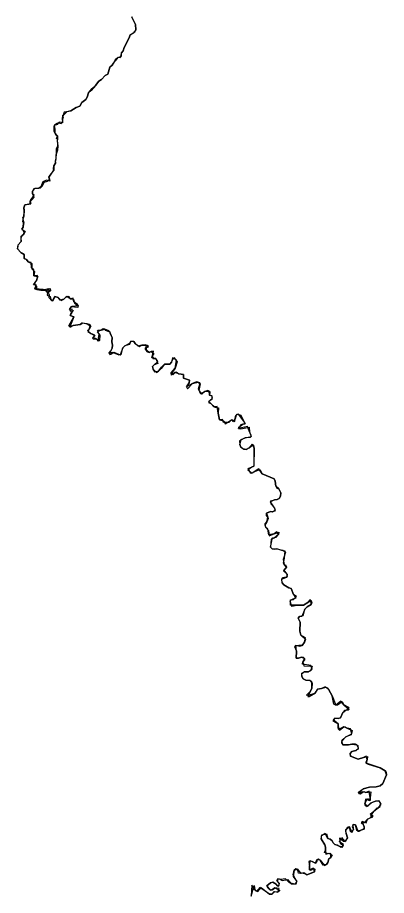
# Model space of a CAD drawing. Extents: x -74 to -34.8, y -33.8 to 5.3.
# Drawn here: x -47.46 to -47.126, y -17.091 to -16.296 of the extents above; entities that cross this region are included whole.
import ezdxf

# ---------------------------------------------------------------- set-up
doc = ezdxf.new("R2010")
doc.units = 0
doc.header["$LTSCALE"] = 2
doc.layers.add('UFEBRASIL', color=7, linetype='Continuous')

msp = doc.modelspace()

# ---------------------------------------------------------------- linework, layer by layer
at = {"layer": 'UFEBRASIL'}
for points in [[(-47.24851, -17.09168), (-47.24587, -17.08208), (-47.24505, -17.08577), (-47.24246, -17.08752), (-47.23955, -17.08369), (-47.23182, -17.08971), (-47.22973, -17.08965), (-47.2269, -17.08735), (-47.22439, -17.08798), (-47.22301, -17.08472), (-47.22715, -17.084), (-47.23075, -17.08636), (-47.23304, -17.08439), (-47.23418, -17.08235), (-47.23085, -17.07963), (-47.22888, -17.07903), (-47.22596, -17.08067), (-47.22379, -17.08254), (-47.22299, -17.08173), (-47.22307, -17.07972), (-47.22517, -17.07752), (-47.22379, -17.07569), (-47.22048, -17.07753), (-47.21566, -17.07658), (-47.2123, -17.08039), (-47.20768, -17.08036), (-47.20723, -17.07838), (-47.21037, -17.07241), (-47.20937, -17.06818), (-47.20655, -17.067), (-47.20587, -17.06819), (-47.20362, -17.07093), (-47.20279, -17.07039), (-47.20029, -17.07114), (-47.19809, -17.07226), (-47.19104, -17.06963), (-47.19162, -17.06646), (-47.19304, -17.06643), (-47.19565, -17.06767), (-47.19549, -17.06481), (-47.19545, -17.06323), (-47.19513, -17.05946), (-47.1935, -17.05981), (-47.19029, -17.0617), (-47.18896, -17.0588), (-47.18743, -17.05769), (-47.18586, -17.05901), (-47.1821, -17.06395), (-47.18037, -17.06281), (-47.17912, -17.06121), (-47.17818, -17.05786), (-47.17615, -17.05662), (-47.17627, -17.05301), (-47.1786, -17.05329), (-47.18201, -17.05191), (-47.18123, -17.04979), (-47.18107, -17.04716), (-47.18168, -17.04517), (-47.1852, -17.03958), (-47.18445, -17.03596), (-47.18031, -17.03507), (-47.17904, -17.0395), (-47.1769, -17.04007), (-47.17502, -17.04137), (-47.17417, -17.04331), (-47.17268, -17.04484), (-47.17045, -17.04538), (-47.16588, -17.04732), (-47.16487, -17.04482), (-47.16835, -17.04249), (-47.16671, -17.0385), (-47.16371, -17.04219), (-47.16268, -17.04155), (-47.16112, -17.03868), (-47.16235, -17.03469), (-47.16286, -17.03112), (-47.15966, -17.02873), (-47.15866, -17.03032), (-47.15718, -17.03382), (-47.15569, -17.03122), (-47.156, -17.02664), (-47.15407, -17.02698), (-47.15349, -17.02835), (-47.15182, -17.03276), (-47.15051, -17.03277), (-47.14606, -17.03041), (-47.14585, -17.02923), (-47.14712, -17.02644), (-47.14799, -17.02355), (-47.14439, -17.02519), (-47.14307, -17.02188), (-47.13801, -17.01904), (-47.14068, -17.01734), (-47.13726, -17.01465), (-47.13329, -17.01158), (-47.13176, -17.01043), (-47.13126, -17.00709), (-47.13279, -17.00533), (-47.13597, -17.00557), (-47.14031, -17.00729), (-47.14374, -17.01028), (-47.14477, -17.00972), (-47.14548, -17.0076), (-47.14309, -17.00308), (-47.14029, -17.00471), (-47.14165, -16.9964), (-47.14449, -16.99778), (-47.14757, -16.99696), (-47.15093, -16.99861), (-47.15112, -16.99735), (-47.14691, -16.99432), (-47.14137, -16.9928), (-47.1351, -16.99244), (-47.13154, -16.99155), (-47.12909, -16.98942), (-47.12593, -16.98177), (-47.12703, -16.9782), (-47.12857, -16.97707), (-47.13173, -16.97547), (-47.14415, -16.97107), (-47.1443, -16.97007), (-47.14342, -16.96766), (-47.14437, -16.96462), (-47.1467, -16.96588), (-47.15165, -16.9675), (-47.15835, -16.9647), (-47.15893, -16.96239), (-47.15717, -16.96056), (-47.15354, -16.9596), (-47.15123, -16.9575), (-47.15287, -16.95439), (-47.15388, -16.954), (-47.15715, -16.95398), (-47.16037, -16.95459), (-47.16537, -16.95449), (-47.16638, -16.95132), (-47.16532, -16.94973), (-47.16284, -16.94722), (-47.15726, -16.94459), (-47.15835, -16.94002), (-47.16162, -16.93948), (-47.1644, -16.93812), (-47.1661, -16.93904), (-47.16932, -16.94024), (-47.16954, -16.9392), (-47.16951, -16.93553), (-47.1742, -16.93194), (-47.17279, -16.93048), (-47.16954, -16.9307), (-47.16762, -16.92994), (-47.16534, -16.92534), (-47.16259, -16.92302), (-47.1596, -16.92159), (-47.16007, -16.9206), (-47.16451, -16.91836), (-47.16718, -16.91507), (-47.17179, -16.91865), (-47.17351, -16.9178), (-47.17509, -16.91017), (-47.17818, -16.90475), (-47.18093, -16.90233), (-47.18207, -16.90227), (-47.18487, -16.90345), (-47.18834, -16.90413), (-47.19095, -16.90812), (-47.19779, -16.91002), (-47.19798, -16.90911), (-47.19501, -16.9061), (-47.19357, -16.90352), (-47.19343, -16.89748), (-47.19527, -16.89609), (-47.19902, -16.89593), (-47.20135, -16.89464), (-47.20252, -16.8927), (-47.20254, -16.88943), (-47.20012, -16.88847), (-47.19693, -16.8884), (-47.19326, -16.88605), (-47.19452, -16.8826), (-47.20196, -16.88137), (-47.20166, -16.87928), (-47.20015, -16.87623), (-47.20091, -16.87537), (-47.20301, -16.87514), (-47.20565, -16.876), (-47.20771, -16.87606), (-47.20729, -16.86953), (-47.20798, -16.86416), (-47.20451, -16.86509), (-47.20226, -16.86449), (-47.20001, -16.86153), (-47.19917, -16.85752), (-47.2034, -16.85506), (-47.20427, -16.85156), (-47.20407, -16.84325), (-47.20596, -16.83987), (-47.20474, -16.83823), (-47.20129, -16.83739), (-47.1999, -16.83166), (-47.19773, -16.82938), (-47.1942, -16.82727), (-47.19448, -16.82358), (-47.19549, -16.82353), (-47.19699, -16.82552), (-47.20101, -16.82796), (-47.20689, -16.82784), (-47.2129, -16.82799), (-47.21279, -16.82311), (-47.20997, -16.82285), (-47.20746, -16.81986), (-47.21005, -16.8182), (-47.21226, -16.81284), (-47.21443, -16.81235), (-47.21891, -16.80964), (-47.22036, -16.80785), (-47.22066, -16.80436), (-47.21945, -16.80278), (-47.21568, -16.80212), (-47.21598, -16.79986), (-47.21876, -16.79589), (-47.2164, -16.7936), (-47.2185, -16.79101), (-47.2191, -16.78985), (-47.21816, -16.78533), (-47.21781, -16.77911), (-47.22074, -16.77832), (-47.22515, -16.77695), (-47.22725, -16.77719), (-47.22948, -16.77687), (-47.2309, -16.77541), (-47.22904, -16.76707), (-47.22587, -16.76636), (-47.22379, -16.76382), (-47.22534, -16.76156), (-47.22768, -16.76326), (-47.23251, -16.76411), (-47.23348, -16.75904), (-47.2351, -16.75747), (-47.23579, -16.7543), (-47.2342, -16.75234), (-47.23323, -16.7483), (-47.23448, -16.74686), (-47.23451, -16.74468), (-47.23106, -16.74321), (-47.22899, -16.74333), (-47.22654, -16.74169), (-47.22738, -16.73984), (-47.23109, -16.73438), (-47.23048, -16.73337), (-47.22737, -16.73242), (-47.2249, -16.73233), (-47.22309, -16.73142), (-47.22201, -16.72928), (-47.22165, -16.7263), (-47.22335, -16.72257), (-47.22589, -16.72051), (-47.22611, -16.72005), (-47.22662, -16.71574), (-47.22765, -16.71349), (-47.2384, -16.70912), (-47.24155, -16.70452), (-47.24751, -16.7085), (-47.24874, -16.70874), (-47.25106, -16.70423), (-47.24613, -16.70196), (-47.2457, -16.70097), (-47.24573, -16.68561), (-47.24763, -16.68207), (-47.25032, -16.68551), (-47.25312, -16.68684), (-47.25613, -16.68641), (-47.25778, -16.6847), (-47.25882, -16.68241), (-47.25759, -16.67786), (-47.25376, -16.67649), (-47.24841, -16.67514), (-47.24846, -16.67396), (-47.2499, -16.67107), (-47.25184, -16.66596), (-47.25982, -16.66779), (-47.25972, -16.6666), (-47.25605, -16.66386), (-47.25385, -16.66366), (-47.25418, -16.66244), (-47.25983, -16.65496), (-47.26209, -16.65566), (-47.26251, -16.65811), (-47.26482, -16.66175), (-47.26584, -16.6599), (-47.26882, -16.66259), (-47.27338, -16.66235), (-47.27431, -16.65964), (-47.27723, -16.66005), (-47.27848, -16.6541), (-47.27933, -16.64791), (-47.28221, -16.64842), (-47.28507, -16.64518), (-47.28687, -16.64337), (-47.28599, -16.64242), (-47.28343, -16.6404), (-47.28401, -16.63827), (-47.28621, -16.63756), (-47.28651, -16.63406), (-47.28773, -16.63352), (-47.29033, -16.63443), (-47.2941, -16.63677), (-47.29609, -16.63185), (-47.29468, -16.62656), (-47.29807, -16.62564), (-47.30159, -16.62701), (-47.30698, -16.63012), (-47.30448, -16.62643), (-47.30446, -16.62408), (-47.30966, -16.62221), (-47.3099, -16.61909), (-47.31391, -16.61844), (-47.31765, -16.61713), (-47.32055, -16.61946), (-47.32098, -16.61744), (-47.31719, -16.61316), (-47.31624, -16.60586), (-47.31976, -16.60391), (-47.32049, -16.60792), (-47.32201, -16.6096), (-47.32682, -16.60964), (-47.32987, -16.61343), (-47.33229, -16.61606), (-47.33535, -16.61691), (-47.33738, -16.6141), (-47.33796, -16.61166), (-47.3363, -16.61008), (-47.33294, -16.60719), (-47.33485, -16.60462), (-47.33848, -16.60383), (-47.33798, -16.60165), (-47.33696, -16.59797), (-47.33904, -16.59813), (-47.34099, -16.59918), (-47.34291, -16.5971), (-47.34399, -16.59399), (-47.34161, -16.59315), (-47.34437, -16.59211), (-47.34762, -16.59251), (-47.35079, -16.59335), (-47.35354, -16.59088), (-47.35485, -16.5891), (-47.3579, -16.58908), (-47.35862, -16.59182), (-47.36285, -16.59307), (-47.36467, -16.59472), (-47.36698, -16.60109), (-47.36818, -16.6014), (-47.37399, -16.59909), (-47.37732, -16.60001), (-47.37583, -16.59796), (-47.37518, -16.59737), (-47.37432, -16.59501), (-47.37409, -16.59245), (-47.37478, -16.58937), (-47.3744, -16.58532), (-47.37652, -16.58023), (-47.37738, -16.57951), (-47.38104, -16.57777), (-47.38243, -16.57755), (-47.38437, -16.57892), (-47.38805, -16.58031), (-47.3861, -16.58233), (-47.38568, -16.58319), (-47.38593, -16.58822), (-47.3869, -16.58886), (-47.38827, -16.5871), (-47.39154, -16.58532), (-47.39007, -16.58376), (-47.39065, -16.58295), (-47.39379, -16.5817), (-47.39681, -16.57914), (-47.39523, -16.57776), (-47.39402, -16.57413), (-47.39693, -16.57293), (-47.40196, -16.57242), (-47.40351, -16.57383), (-47.40956, -16.57473), (-47.41287, -16.57586), (-47.41356, -16.57479), (-47.40917, -16.56683), (-47.41238, -16.56551), (-47.4107, -16.56282), (-47.41057, -16.5597), (-47.4129, -16.56004), (-47.41143, -16.55757), (-47.41054, -16.55717), (-47.40507, -16.55649), (-47.40592, -16.55547), (-47.40918, -16.55312), (-47.40976, -16.54995), (-47.41247, -16.55046), (-47.41532, -16.54832), (-47.4162, -16.54877), (-47.41817, -16.55059), (-47.4216, -16.55156), (-47.42341, -16.54908), (-47.42638, -16.54834), (-47.42813, -16.55224), (-47.42904, -16.55238), (-47.43132, -16.54941), (-47.43115, -16.54676), (-47.4331, -16.5453), (-47.43362, -16.54393), (-47.42996, -16.54227), (-47.43194, -16.54137), (-47.43571, -16.54235), (-47.43686, -16.5421), (-47.44057, -16.54165), (-47.44371, -16.54158), (-47.44441, -16.54077), (-47.44297, -16.53813), (-47.44552, -16.53784), (-47.44362, -16.53483), (-47.44235, -16.53333), (-47.44212, -16.5292), (-47.44535, -16.52945), (-47.44527, -16.52419), (-47.44756, -16.52226), (-47.44765, -16.51737), (-47.45057, -16.51698), (-47.45194, -16.51465), (-47.45411, -16.51389), (-47.45417, -16.50983), (-47.45723, -16.50841), (-47.46007, -16.5051), (-47.45961, -16.50153), (-47.45694, -16.49858), (-47.45681, -16.49362), (-47.45448, -16.49194), (-47.4542, -16.48962), (-47.45455, -16.48875), (-47.45615, -16.4874), (-47.45496, -16.48554), (-47.45482, -16.48122), (-47.45522, -16.48052), (-47.45462, -16.47662), (-47.45395, -16.47533), (-47.45387, -16.47022), (-47.45406, -16.46763), (-47.45305, -16.46505), (-47.448, -16.46392), (-47.4483, -16.46146), (-47.44493, -16.45654), (-47.44657, -16.45517), (-47.44654, -16.45287), (-47.44406, -16.45003), (-47.43937, -16.44983), (-47.43761, -16.44817), (-47.4359, -16.44475), (-47.4329, -16.44376), (-47.43101, -16.442), (-47.43184, -16.44014), (-47.43059, -16.43828), (-47.42922, -16.4369), (-47.42728, -16.43413), (-47.42766, -16.43251), (-47.4271, -16.42993), (-47.42564, -16.42757), (-47.4255, -16.42406), (-47.42507, -16.42299), (-47.42478, -16.41901), (-47.42467, -16.41442), (-47.42359, -16.41168), (-47.42375, -16.40581), (-47.42469, -16.40512), (-47.42404, -16.40287), (-47.4259, -16.4002), (-47.42587, -16.39697), (-47.42659, -16.39313), (-47.42359, -16.3923), (-47.42289, -16.39112), (-47.42059, -16.39164), (-47.41909, -16.38981), (-47.41951, -16.38778), (-47.41913, -16.38388), (-47.41821, -16.38363), (-47.4165, -16.38224), (-47.41515, -16.38079), (-47.4117, -16.38017), (-47.40705, -16.37701), (-47.40362, -16.37583), (-47.40185, -16.37257), (-47.39836, -16.36987), (-47.39708, -16.3676), (-47.39587, -16.36391), (-47.39249, -16.35989), (-47.38944, -16.35702), (-47.38633, -16.35323), (-47.38397, -16.35174), (-47.38071, -16.34801), (-47.37842, -16.34687), (-47.37641, -16.34058), (-47.37433, -16.33875), (-47.37153, -16.33485), (-47.37131, -16.33333), (-47.36917, -16.33186), (-47.36582, -16.33064), (-47.36595, -16.32766), (-47.36431, -16.3258), (-47.36338, -16.32276), (-47.35907, -16.314), (-47.35811, -16.31118), (-47.35399, -16.30858), (-47.35297, -16.30661), (-47.35338, -16.30177), (-47.35659, -16.29486)], [(-47.35659, -16.29486), (-47.35621, -16.2962), (-47.35338, -16.30177), (-47.35297, -16.30661), (-47.35525, -16.30986), (-47.35811, -16.31118), (-47.35907, -16.314), (-47.36338, -16.32276), (-47.36431, -16.3258), (-47.36595, -16.32766), (-47.36703, -16.33198), (-47.36917, -16.33186), (-47.37153, -16.33485), (-47.37262, -16.33579), (-47.37433, -16.33875), (-47.37641, -16.34058), (-47.37842, -16.34687), (-47.38071, -16.34801), (-47.38397, -16.35174), (-47.38633, -16.35323), (-47.38944, -16.35702), (-47.39343, -16.36154), (-47.39587, -16.36391), (-47.39708, -16.3676), (-47.39836, -16.36987), (-47.40185, -16.37257), (-47.40362, -16.37583), (-47.40705, -16.37701), (-47.4117, -16.38017), (-47.41707, -16.38123), (-47.41791, -16.38125), (-47.41912, -16.38522), (-47.41885, -16.38579), (-47.41951, -16.38778), (-47.41932, -16.39086), (-47.42196, -16.3904), (-47.42413, -16.3917), (-47.42659, -16.39313), (-47.42718, -16.39416), (-47.42712, -16.39848), (-47.42559, -16.40151), (-47.42404, -16.40287), (-47.42375, -16.40581), (-47.42415, -16.40725), (-47.42359, -16.41168), (-47.42386, -16.41588), (-47.42545, -16.42014), (-47.42531, -16.42416), (-47.42609, -16.42549), (-47.42564, -16.42757), (-47.4271, -16.42993), (-47.42728, -16.43413), (-47.42824, -16.43478), (-47.43059, -16.43828), (-47.43184, -16.44014), (-47.43101, -16.442), (-47.43076, -16.44375), (-47.43384, -16.44292), (-47.43719, -16.44447), (-47.43912, -16.44901), (-47.44115, -16.45051), (-47.44546, -16.45092), (-47.44654, -16.45287), (-47.44657, -16.45517), (-47.44546, -16.45844), (-47.44911, -16.46277), (-47.44793, -16.4647), (-47.45382, -16.46559), (-47.45479, -16.46828), (-47.45438, -16.47075), (-47.45462, -16.47662), (-47.45557, -16.47675), (-47.4543, -16.48159), (-47.45476, -16.48251), (-47.45496, -16.48554), (-47.45615, -16.4874), (-47.45326, -16.48953), (-47.45448, -16.49194), (-47.45601, -16.49294), (-47.45718, -16.49547), (-47.45694, -16.49858), (-47.4598, -16.50174), (-47.46007, -16.5051), (-47.45723, -16.50841), (-47.45417, -16.51019), (-47.45411, -16.51389), (-47.45194, -16.51465), (-47.45057, -16.51698), (-47.44723, -16.51836), (-47.44724, -16.52332), (-47.44473, -16.52573), (-47.44535, -16.52945), (-47.44176, -16.53025), (-47.44362, -16.53483), (-47.44479, -16.53602), (-47.44402, -16.5381), (-47.44253, -16.5399), (-47.44371, -16.54158), (-47.44259, -16.54196), (-47.43901, -16.54267), (-47.43535, -16.54268), (-47.43488, -16.54311), (-47.43055, -16.54118), (-47.43029, -16.54317), (-47.4331, -16.5453), (-47.43335, -16.54725), (-47.43043, -16.54841), (-47.43002, -16.55062), (-47.42813, -16.55224), (-47.42765, -16.55042), (-47.42638, -16.54834), (-47.42341, -16.54908), (-47.42057, -16.55179), (-47.41817, -16.55059), (-47.41532, -16.54832), (-47.41351, -16.54812), (-47.41247, -16.55046), (-47.40927, -16.55086), (-47.4084, -16.55429), (-47.40507, -16.55649), (-47.40537, -16.5584), (-47.41143, -16.55757), (-47.4129, -16.56004), (-47.41212, -16.56175), (-47.40926, -16.56086), (-47.41176, -16.56351), (-47.41238, -16.56551), (-47.40917, -16.56683), (-47.41287, -16.57586), (-47.41174, -16.57592), (-47.40956, -16.57473), (-47.40351, -16.57383), (-47.40085, -16.57228), (-47.39693, -16.57293), (-47.39362, -16.57517), (-47.39523, -16.57776), (-47.39643, -16.58), (-47.39379, -16.5817), (-47.39007, -16.58376), (-47.39207, -16.58609), (-47.39146, -16.5868), (-47.38827, -16.5871), (-47.38593, -16.58822), (-47.38662, -16.58637), (-47.3861, -16.58233), (-47.38779, -16.5793), (-47.38695, -16.57884), (-47.38437, -16.57892), (-47.38104, -16.57777), (-47.38058, -16.57872), (-47.37652, -16.58023), (-47.37653, -16.58159), (-47.3744, -16.58532), (-47.37478, -16.58937), (-47.37409, -16.59245), (-47.37432, -16.59501), (-47.37583, -16.59796), (-47.37668, -16.60087), (-47.37557, -16.60068), (-47.37299, -16.59889), (-47.36698, -16.60109), (-47.36627, -16.60043), (-47.36467, -16.59472), (-47.36285, -16.59307), (-47.35906, -16.59079), (-47.35687, -16.58873), (-47.35485, -16.5891), (-47.35354, -16.59088), (-47.34951, -16.59366), (-47.34762, -16.59251), (-47.34284, -16.59236), (-47.34187, -16.5942), (-47.34481, -16.59545), (-47.34295, -16.59815), (-47.34099, -16.59918), (-47.33904, -16.59813), (-47.33676, -16.59988), (-47.33798, -16.60165), (-47.33746, -16.60443), (-47.33485, -16.60462), (-47.33291, -16.60914), (-47.3363, -16.61008), (-47.33796, -16.61166), (-47.33738, -16.6141), (-47.33434, -16.61713), (-47.33229, -16.61606), (-47.32957, -16.61233), (-47.32682, -16.60964), (-47.32201, -16.6096), (-47.32049, -16.60792), (-47.31854, -16.60356), (-47.31541, -16.60757), (-47.31719, -16.61316), (-47.32127, -16.61867), (-47.31918, -16.61884), (-47.31627, -16.61661), (-47.31391, -16.61844), (-47.3099, -16.61909), (-47.30966, -16.62221), (-47.30446, -16.62408), (-47.30448, -16.62643), (-47.30698, -16.63012), (-47.30609, -16.63189), (-47.30159, -16.62701), (-47.29638, -16.62582), (-47.29466, -16.6275), (-47.29587, -16.63358), (-47.29301, -16.63689), (-47.29033, -16.63443), (-47.28651, -16.63406), (-47.28587, -16.63487), (-47.28621, -16.63756), (-47.28401, -16.63827), (-47.28404, -16.64173), (-47.28687, -16.64337), (-47.28701, -16.64442), (-47.28507, -16.64518), (-47.28124, -16.64869), (-47.27794, -16.64916), (-47.27848, -16.6541), (-47.27723, -16.66005), (-47.27315, -16.66103), (-47.27196, -16.66371), (-47.2682, -16.66141), (-47.26584, -16.6599), (-47.26315, -16.66151), (-47.26276, -16.65716), (-47.26129, -16.65497), (-47.25821, -16.65562), (-47.25385, -16.66366), (-47.25605, -16.66386), (-47.25785, -16.66461), (-47.25982, -16.66779), (-47.2579, -16.66818), (-47.25016, -16.66682), (-47.2499, -16.67107), (-47.24841, -16.67514), (-47.24929, -16.67591), (-47.25376, -16.67649), (-47.25895, -16.67897), (-47.25882, -16.68241), (-47.25778, -16.6847), (-47.25523, -16.68675), (-47.25312, -16.68684), (-47.25032, -16.68551), (-47.2466, -16.68247), (-47.24573, -16.68561), (-47.24613, -16.70196), (-47.24735, -16.70274), (-47.25148, -16.7055), (-47.24751, -16.7085), (-47.24679, -16.70757), (-47.24065, -16.70515), (-47.2384, -16.70912), (-47.22765, -16.71349), (-47.22662, -16.71574), (-47.22611, -16.72005), (-47.22523, -16.72186), (-47.22335, -16.72257), (-47.22165, -16.7263), (-47.22201, -16.72928), (-47.22309, -16.73142), (-47.2249, -16.73233), (-47.22737, -16.73242), (-47.23109, -16.73438), (-47.23068, -16.73628), (-47.22738, -16.73984), (-47.22689, -16.74278), (-47.22899, -16.74333), (-47.23106, -16.74321), (-47.23451, -16.74468), (-47.23323, -16.7483), (-47.23301, -16.74939), (-47.2342, -16.75234), (-47.23599, -16.75539), (-47.2351, -16.75747), (-47.23286, -16.7603), (-47.23209, -16.76508), (-47.22768, -16.76326), (-47.22343, -16.76182), (-47.22379, -16.76382), (-47.22765, -16.76715), (-47.23035, -16.76831), (-47.2309, -16.77541), (-47.22948, -16.77687), (-47.22725, -16.77719), (-47.22515, -16.77695), (-47.21966, -16.77818), (-47.21723, -16.78007), (-47.2196, -16.78665), (-47.2185, -16.79101), (-47.21751, -16.79139), (-47.2164, -16.7936), (-47.21906, -16.79697), (-47.21598, -16.79986), (-47.21632, -16.80285), (-47.22066, -16.80436), (-47.22089, -16.80526), (-47.22036, -16.80785), (-47.21891, -16.80964), (-47.21443, -16.81235), (-47.21226, -16.81284), (-47.21005, -16.8182), (-47.20796, -16.82171), (-47.21087, -16.8225), (-47.21334, -16.82406), (-47.21201, -16.82885), (-47.20689, -16.82784), (-47.20101, -16.82796), (-47.19699, -16.82552), (-47.19448, -16.82358), (-47.19353, -16.82521), (-47.1942, -16.82727), (-47.19773, -16.82938), (-47.1999, -16.83166), (-47.20246, -16.83834), (-47.20474, -16.83823), (-47.20596, -16.83987), (-47.20407, -16.84325), (-47.20427, -16.85156), (-47.2034, -16.85506), (-47.19922, -16.85917), (-47.20001, -16.86153), (-47.20226, -16.86449), (-47.20541, -16.86451), (-47.20934, -16.86549), (-47.20729, -16.86953), (-47.20771, -16.87606), (-47.20565, -16.876), (-47.20301, -16.87514), (-47.20015, -16.87623), (-47.20004, -16.87741), (-47.20166, -16.87928), (-47.2009, -16.8829), (-47.19318, -16.88316), (-47.19463, -16.88734), (-47.19693, -16.8884), (-47.20012, -16.88847), (-47.20298, -16.89039), (-47.20252, -16.8927), (-47.20135, -16.89464), (-47.19902, -16.89593), (-47.19527, -16.89609), (-47.19315, -16.89857), (-47.19357, -16.90352), (-47.19501, -16.9061), (-47.19709, -16.91083), (-47.19595, -16.9106), (-47.19006, -16.90737), (-47.18834, -16.90413), (-47.18487, -16.90345), (-47.18093, -16.90233), (-47.17966, -16.90291), (-47.17818, -16.90475), (-47.17509, -16.91017), (-47.17179, -16.91865), (-47.17021, -16.91814), (-47.16589, -16.91511), (-47.16451, -16.91836), (-47.15979, -16.9225), (-47.16057, -16.92313), (-47.16396, -16.92353), (-47.16534, -16.92534), (-47.16762, -16.92994), (-47.16954, -16.9307), (-47.17279, -16.93048), (-47.17437, -16.93289), (-47.16951, -16.93553), (-47.16932, -16.94024), (-47.16834, -16.94119), (-47.1644, -16.93812), (-47.16324, -16.93825), (-47.16162, -16.93948), (-47.15693, -16.94142), (-47.15795, -16.94541), (-47.16284, -16.94722), (-47.16638, -16.95132), (-47.16659, -16.95264), (-47.16537, -16.95449), (-47.16037, -16.95459), (-47.15715, -16.95398), (-47.15287, -16.95439), (-47.15195, -16.95519), (-47.15157, -16.95842), (-47.15354, -16.9596), (-47.15717, -16.96056), (-47.15893, -16.96239), (-47.15835, -16.9647), (-47.15165, -16.9675), (-47.1467, -16.96588), (-47.14323, -16.96517), (-47.14342, -16.96766), (-47.14415, -16.97107), (-47.14262, -16.97209), (-47.13173, -16.97547), (-47.12703, -16.9782), (-47.12613, -16.9795), (-47.12593, -16.98177), (-47.12909, -16.98942), (-47.13154, -16.99155), (-47.1351, -16.99244), (-47.14137, -16.9928), (-47.14691, -16.99432), (-47.15093, -16.99861), (-47.14965, -16.99888), (-47.14629, -16.99672), (-47.14449, -16.99778), (-47.14018, -16.99717), (-47.14101, -17.00532), (-47.14488, -17.00363), (-47.14548, -17.0076), (-47.14374, -17.01028), (-47.14237, -17.0098), (-47.13924, -17.00668), (-47.13597, -17.00557), (-47.13279, -17.00533), (-47.13112, -17.00817), (-47.13329, -17.01158), (-47.13451, -17.01177), (-47.13726, -17.01465), (-47.14023, -17.01855), (-47.13843, -17.01999), (-47.14307, -17.02188), (-47.14624, -17.02521), (-47.14882, -17.02523), (-47.14712, -17.02644), (-47.14606, -17.03041), (-47.14684, -17.03125), (-47.15182, -17.03276), (-47.15263, -17.03222), (-47.15407, -17.02698), (-47.156, -17.02664), (-47.15699, -17.02836), (-47.15569, -17.03122), (-47.15809, -17.03355), (-47.15966, -17.02873), (-47.16156, -17.02935), (-47.16288, -17.03264), (-47.16235, -17.03469), (-47.16112, -17.03868), (-47.16371, -17.04219), (-47.16487, -17.04201), (-47.16846, -17.03914), (-47.16779, -17.04358), (-47.16468, -17.04573), (-47.16697, -17.04749), (-47.17045, -17.04538), (-47.17268, -17.04484), (-47.17417, -17.04331), (-47.17502, -17.04137), (-47.1769, -17.04007), (-47.17904, -17.0395), (-47.18155, -17.03477), (-47.18518, -17.03723), (-47.1852, -17.03958), (-47.18168, -17.04517), (-47.18107, -17.04716), (-47.18123, -17.04979), (-47.18076, -17.05344), (-47.17773, -17.05279), (-47.17518, -17.05445), (-47.17615, -17.05662), (-47.17818, -17.05786), (-47.17912, -17.06121), (-47.18037, -17.06281), (-47.18329, -17.06346), (-47.18586, -17.05901), (-47.18896, -17.0588), (-47.18904, -17.05993), (-47.19029, -17.0617), (-47.19513, -17.05946), (-47.19621, -17.06007), (-47.19549, -17.06481), (-47.19565, -17.06767), (-47.19448, -17.06793), (-47.19162, -17.06646), (-47.1909, -17.06705), (-47.19104, -17.06963), (-47.19809, -17.07226), (-47.2007, -17.07033), (-47.20362, -17.07093), (-47.20554, -17.07068), (-47.20655, -17.067), (-47.20787, -17.06685), (-47.20937, -17.06818), (-47.21038, -17.07393), (-47.20723, -17.07838), (-47.20884, -17.08086), (-47.21373, -17.07961), (-47.21747, -17.07595), (-47.22198, -17.07636), (-47.22461, -17.07625), (-47.22476, -17.07838), (-47.22307, -17.07972), (-47.22379, -17.08254), (-47.22487, -17.08242), (-47.22596, -17.08067), (-47.22888, -17.07903), (-47.23085, -17.07963), (-47.23418, -17.08235), (-47.23186, -17.08569), (-47.22912, -17.08574), (-47.22715, -17.084), (-47.22257, -17.08661), (-47.22439, -17.08798), (-47.22793, -17.08778), (-47.22973, -17.08965), (-47.23182, -17.08971), (-47.24065, -17.08362), (-47.2436, -17.08727), (-47.24505, -17.08577), (-47.24773, -17.08177), (-47.24851, -17.09168)]]:
    msp.add_lwpolyline(points, dxfattribs=at)

doc.saveas('drawing.dxf')
